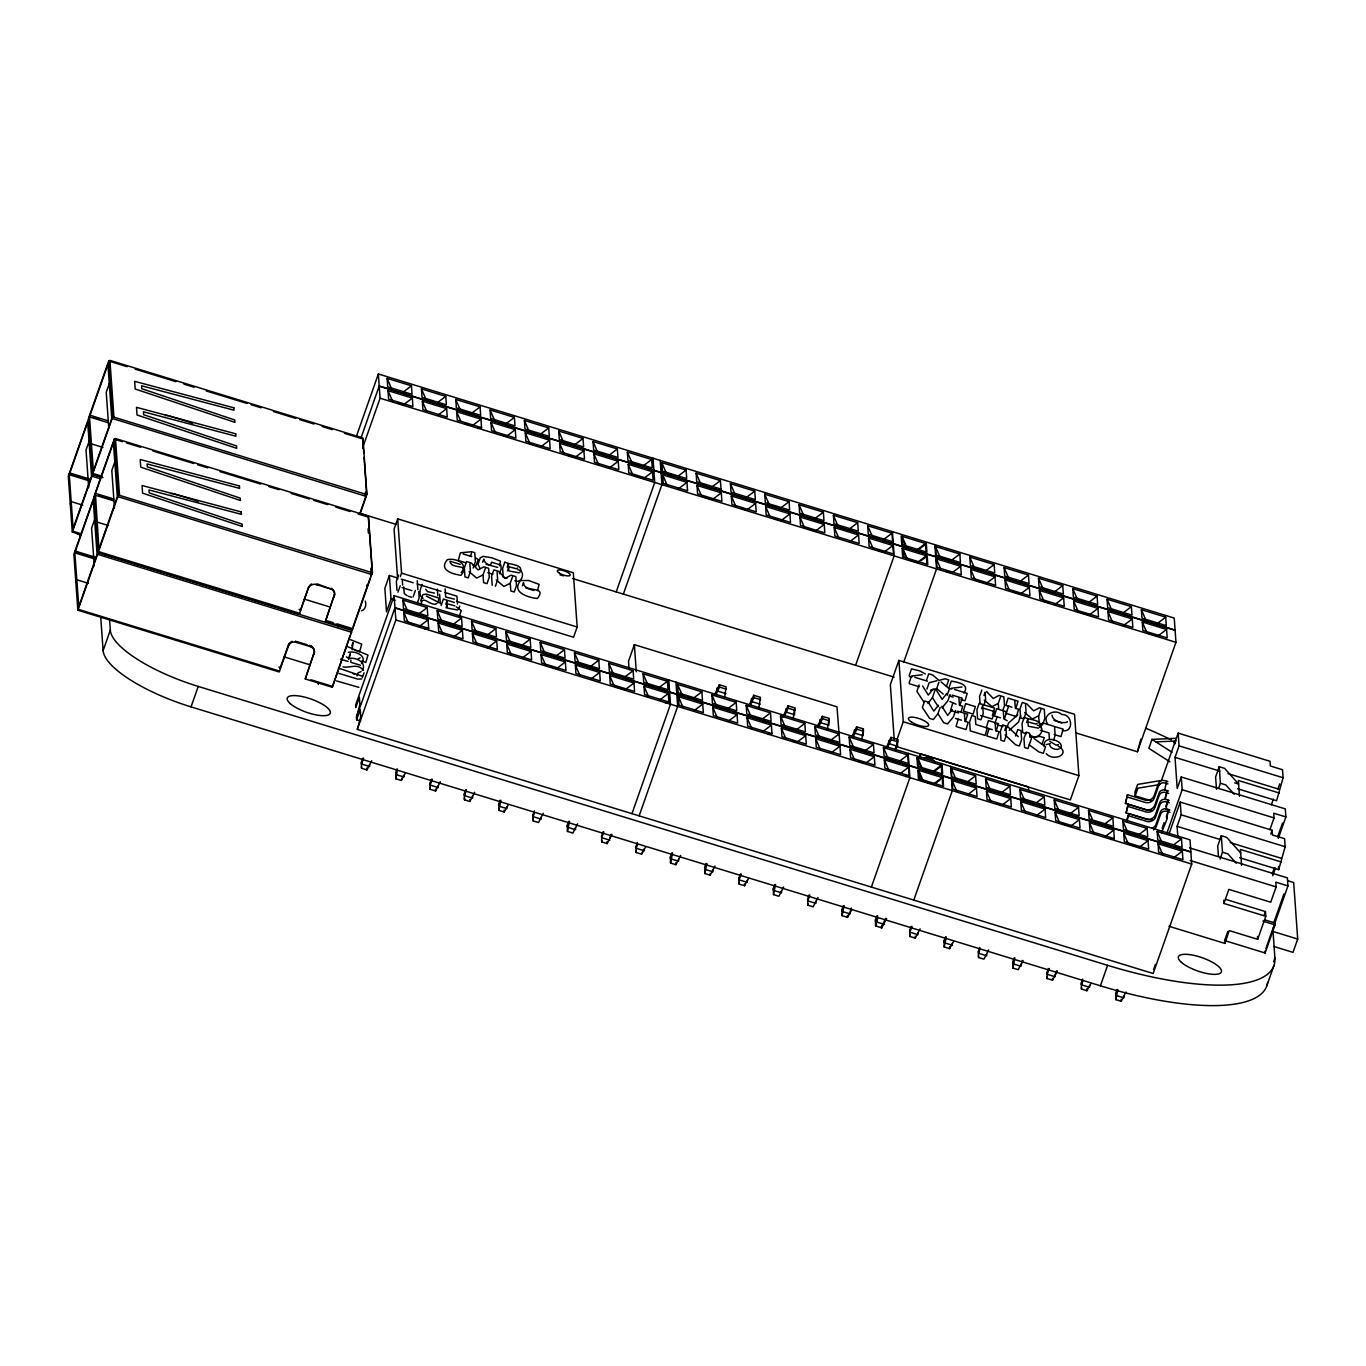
<?xml version="1.0" encoding="UTF-8"?>
<svg xmlns="http://www.w3.org/2000/svg" width="1366" height="1366" viewBox="0 0 1366 1366"><rect width="100%" height="100%" fill="white"/><g stroke="black" fill="none" stroke-linecap="round" stroke-linejoin="round"><path stroke-width="1.5" d="M80.389 534.499L72.278 532.057L68.3 476.171L88.568 418.781M296.149 641.303L297.122 642.583L295.278 642.054A6.301 5.942 -4.1 0 0 288.755 645.179L279.193 671.97L77.828 610.209L73.866 554.203L94.117 496.934M350.857 660.068L350.908 662.339L360.402 665.242M92.581 474.309L112.729 416.886L108.768 361M77.964 610.124L118.227 495.431L114.334 439.135M372.269 572.952L352.496 629.521L325.484 621.223L334.516 594.364A6.301 5.942 -4.1 0 0 331.255 588.234L331.067 589.07L315.751 584.375M351.096 632.287L350.686 633.875M69.273 474.634L87.68 422.214L91.539 476.358L73.098 528.505L69.273 474.702L89.627 480.952M74.823 552.769L93.23 500.366L97.088 554.494L78.801 606.606L74.823 552.854L95.176 559.087M724.509 697.65L726.131 686.825L719.37 684.742L714.93 693.979M758.813 708.169L760.435 697.343L753.69 695.277L748.551 706.512M782.855 717.03L787.994 705.795L794.756 707.878L793.134 718.687M817.875 725.551L822.315 716.33L829.077 718.396L827.455 729.222M852.196 736.069L856.636 726.849L863.38 728.915L861.758 739.74M885.8 748.602L890.956 737.367L897.701 739.45L896.079 750.275M1051.957 715.169C1052.742 721.128 1061.997 723.843 1067.068 722.136L1067.409 721.538M794.756 707.878L794.551 714.691L785.894 712.028L785.689 709.005M829.077 718.396L828.855 725.209L820.215 722.563L819.993 719.54M863.38 728.915L863.175 735.728L854.535 733.081L854.313 730.059M888.634 740.594L888.839 743.616L897.496 746.263L897.701 739.45M1049.72 745.068C1050.198 748.466 1056.908 750.617 1059.316 748.773M95.398 493.536L98.933 548.995L117.305 496.763L113.412 442.669L95.449 493.365L113.771 498.983M370.954 575.974L370.869 568.188M108.699 360.966L88.585 418.064L92.529 474.617L72.364 532.04M114.266 439.118L94.1 496.353L98.079 552.615L352.069 630.511L332.297 687.235L305.267 678.953L314.3 652.094A6.301 5.942 -4.1 0 0 312.592 647.04M107.897 364.5L89.49 416.818L93.383 470.843L111.756 418.628L107.948 364.551M97.669 554.357L351.66 632.27M360.078 514.06L366.72 494.799L364.09 457.525M109.775 382.258L106.241 392.298L108.768 427.882M89.575 439.989L86.024 450.029L88.705 487.696M90.498 446.426L91.402 443.865L102.979 447.416M70.281 504.156L71.186 501.595L82.763 505.147M95.125 518.124L91.59 528.181L94.271 565.848M115.342 460.41L111.807 470.45L114.471 508.118M75.847 582.309L76.735 579.747L88.329 583.299M96.047 524.578L96.952 522.017L108.529 525.568M1267.614 982.291A180.91 55.596 19.4 0 1 1100.398 985.791L191.035 706.888A90.446 27.798 19.4 0 1 103.116 650.609L110.322 630.153L109.57 619.515M191.035 706.888L198.241 686.432A90.446 27.798 19.4 0 1 110.322 630.153M356.646 435.652L378.365 373.977L1174.231 618.081L1175.084 630.067L379.219 385.963L378.365 373.977M300.281 610.687L308.784 586.748L299.342 614.222L98.045 552.513M361.017 437.974L379.219 385.963M279.962 668.435L288.687 644.24A6.301 5.942 -4.1 0 1 289.848 642.771M362.571 447.963L380.089 398.223L379.236 386.236L1175.101 630.341L1175.955 642.327L1137.417 751.778L1076.596 733.115M359.873 513.531L365.61 497.122L365.456 492.119M305.267 678.953L314.248 652.35M325.484 621.223L334.448 594.62M332.297 687.235L350.003 635.822M353.128 626.635L370.22 578.091M351.865 645.794L352.991 642.601L352.155 649.755M349.269 656.722L350.396 653.529L348.586 659.522M456.483 601.33L573.566 637.239L577.169 627.011L573.31 572.747L397.694 518.875L394.091 529.103L397.643 579.201M389.361 575.462L384.853 588.251L386.527 611.831L391.035 599.059L389.361 575.462L397.301 577.903M356.97 675.982L358.097 672.789L361.068 671.679M361.512 663.535C367.932 655.373 354.084 650.575 348.381 652.385M362.28 670.535C367.403 662.186 355.177 656.824 348.808 658.549L346.366 656.892M362.4 677.502L364.09 672.721M398.599 574.984L396.345 581.37L396.977 590.351M400.34 576.554L401.553 573.139L397.694 518.875M394.125 595.713L394.979 607.699L1190.845 851.803L1189.991 839.817L394.125 595.713L355.587 705.163L355.758 707.52L359.36 697.292L359.873 704.549L356.441 717.15M397.967 592.212L400.204 585.826M394.979 607.699L356.458 717.423L356.628 719.78L360.675 721.026M356.628 719.78L360.231 709.552L360.744 716.826L357.311 729.41L1153.177 973.514L1191.715 864.08L1190.879 852.094L394.996 607.99L395.85 619.976L357.311 729.41M413.13 596.874L415.384 590.471M422.214 584.426C420.506 588.353 417.689 595.815 423.067 598.206M417.433 602.748L419.123 597.949L418.799 591.529M371.706 760.674L366.959 769.929L361.546 768.273L361.409 762.143L362.775 758.25M369.52 764.619L369.657 766.514L361.546 764.021L363.595 758.181M420.643 601.006L422.897 594.62L426.363 594.09L438.93 598.103L437.905 602.73M421.223 604.37C421.735 593.578 431.519 607.443 436.813 603.516M441.133 605.462L443.387 599.059L454.315 602.474M445.743 604.335L446.87 601.125L447.058 603.755L454.844 605.855M445.999 607.955L447.126 604.745L447.365 608.075L457.61 609.987M461.213 572.576C469.323 563.048 454.263 557.67 447.314 559.701C438.162 570.203 453.461 574.335 461.059 575.308C470.485 562.809 452.778 569.964 450.114 562.092M470.399 556.286L471.526 553.093M405.343 773.139L401.262 780.447L395.867 778.791L395.73 772.661L397.096 768.768M397.233 770.663L395.867 778.791M458.617 609.253L459.744 606.06M473.131 568.051L475.385 561.665L475.163 558.574M459.42 615.998L461.247 610.636L456.278 606.88M482.642 562.246L483.769 559.053C484.469 565.165 493.024 565.934 497.753 567.402M469.87 563.765L470.416 571.5L468.179 577.886L464.986 576.913L464.338 567.932L466.591 561.546L471.253 562.963L478.032 569.929L483.871 566.839L488.618 568.29L489.25 577.272L486.996 583.658L483.581 582.616L483.035 574.881L485.289 568.495M490.445 565.404L491.572 562.211L500.895 565.08L501.168 568.99L499.478 573.788M499.495 565.831L500.519 561.187L492.05 557.84L483.257 556.355L480.286 557.772L478.032 564.158L479.995 568.546M495.397 586.236L497.651 579.85L497.104 572.115M440.347 781.728L435.583 790.982L430.17 789.326L430.051 783.179L431.417 779.286M438.145 785.672L438.281 787.567L430.17 785.074L432.237 779.235M507.23 567.197L508.357 564.004L508.545 566.634L516.348 568.734L517.697 568.017M507.486 570.817L508.613 567.624L508.852 570.937L519.114 572.849M492.204 585.263L491.572 576.281L493.826 569.895L498.488 571.312L505.249 578.279L511.089 575.188L515.836 576.64L516.468 585.621L514.231 592.007L510.816 590.966L510.252 583.231L512.506 576.845M520.105 572.132C524.22 563.868 508.596 564.892 504.874 561.938L502.62 568.324L503.251 577.306L506.94 578.433M522.427 585.792L523.554 582.599C523.844 593.783 547.783 584.768 537.419 598.53C528.693 597.659 510.73 592.485 520.583 580.567L528.659 580.499L539.126 584.375L537.538 590.607M474.651 792.246L469.904 801.5L464.491 799.844L464.355 793.714L465.721 789.821M472.465 796.19L472.602 798.086L464.491 795.593L466.54 789.753M508.289 804.711L504.208 812.036L498.812 810.38L498.675 804.232L500.041 800.339M500.861 800.288L498.812 810.38M543.292 813.299L538.528 822.554L533.116 820.898L532.996 814.768L534.362 810.875M541.09 817.244L541.226 819.139L533.116 816.646L534.499 812.753M616.203 591.905L654.741 482.471L653.887 470.485M623.357 594.108L661.912 484.657L661.059 472.67M577.596 823.818L572.849 833.072L567.436 831.416L567.3 825.286L568.683 821.393M569.502 821.342L567.436 831.416M830.289 740.594L839.134 733.918L814.819 726.456L815.417 734.942L839.731 742.404L836.999 706.82L634.353 644.667L628.497 661.298L629.094 669.613M611.917 834.353L607.153 843.607L601.757 841.951L601.621 835.804L602.987 831.911M609.868 840.192L601.757 837.7L603.806 831.86M609.731 838.297L611.097 834.404M631.963 813.658L670.501 704.207L669.664 692.221M639.134 815.844L677.673 706.41L676.819 694.423M645.674 846.852L641.61 854.177L636.197 852.521L636.078 846.374L637.444 842.481M644.171 848.867L644.308 850.745L636.197 848.269L637.58 844.376M715.852 694.987L719.54 687.115L719.37 684.742M680.678 855.44L675.931 864.695L670.518 863.039L670.382 856.909L671.748 853.016M672.567 852.947L670.518 863.039M750.173 705.522L753.861 697.633L753.69 695.277M714.999 865.959L710.235 875.23L704.839 873.557L704.702 867.427L706.068 863.534M706.888 863.483L704.839 873.557M784.494 716.04L788.165 708.151L787.994 705.795M748.619 878.44L744.555 885.749L739.143 884.092L739.023 877.945L740.389 874.069M747.117 880.438L747.253 882.334L739.143 879.841L741.209 874.001M818.797 726.575L822.486 718.687L822.315 716.33M783.623 887.012L778.876 896.267L773.463 894.61L773.327 888.481L774.71 884.587M775.529 884.536L773.463 894.61M855.594 665.327L894.132 555.894L893.296 543.907M853.118 737.094L856.806 729.205L856.636 726.849M817.944 897.547L813.18 906.802L807.784 905.146L807.648 898.999L809.014 895.106M815.758 901.492L815.895 903.37L807.784 900.894L809.833 895.054M896.728 746.656L1070.346 799.913L1078.901 775.615L1074.53 714.264L898.896 660.393L890.342 684.69L894.252 739.689M903.626 662.425L936.564 568.905L935.71 556.918M887.439 747.612L891.11 739.74L890.956 737.367M896.677 740.44L903.268 721.743L898.896 660.393M895.157 749.251L897.274 743.241M919.13 684.964L916.876 691.367L924.082 702.346M851.564 910.012L847.501 917.32L842.105 915.664L841.968 909.534L843.334 905.641M844.154 905.573L842.105 915.664M926.507 680.2L928.76 673.797L932.654 674.992L939.057 680.405L945.033 678.782L948.738 679.927L946.484 686.313M926.899 689.096L929.153 682.693L936.991 680.712M850.062 912.01L851.445 908.117M927.856 703.507L932.432 697.616L934.685 691.23M930.587 690.223L936.7 688.584L938.954 682.197M871.371 887.08L909.91 777.647L909.056 765.66M919.113 757.464L920.394 753.81L1028.478 786.97L1028.769 791.085M938.459 705.249L933.849 711.14L928.146 702.09L924.645 701.014L922.392 707.417L929.597 718.396L933.354 719.558L937.947 713.667L940.184 707.281M949.08 687.457L951.334 681.071C957.02 682.18 970.645 684.212 963.747 693.023M947.133 695.294L949.387 688.908L941.003 681.89M950.104 694.474L947.85 700.86L942.028 707.861M886.568 918.584L881.821 927.856L875.606 925.943L875.469 919.796L876.835 915.92M877.655 915.852L875.606 925.943M952.734 703.149L950.531 710.457L958.522 712.915M876.409 921.948L877.775 918.054M955.619 710.508L953.366 716.911L947.543 723.912L943.701 722.716L937.947 713.667M959.939 705.471L962.125 698.163L952.153 695.089M885.766 918.345L881.002 927.599M958.232 719.199L956.046 726.507L966.018 729.564L968.204 722.255L964.925 721.265L964.43 714.111M961.083 711.925L962.706 706.205L959.427 705.215L958.915 698.06M965.455 721.521L967.64 714.213L957.668 711.14M981.83 690.069L979.576 696.472L980.088 703.644M983.981 695.499L985.108 692.306L985.654 700.024L983.964 704.822M913.786 900.092L952.324 790.658L951.47 778.671M981.539 708.681L982.666 705.488L982.837 708.015L994.294 711.532L994.38 712.591L992.126 718.994L980.668 715.477M920.086 928.863L915.322 938.118L909.91 936.461L909.79 930.331L911.156 926.438M917.884 932.807L918.02 934.703L909.91 932.21L911.976 926.387M992.365 715.545L994.55 708.1L979.166 703.388L976.929 709.774L977.561 718.755L980.976 719.797L983.23 713.411L982.922 709.091M989.001 728.641L986.815 735.95L996.787 739.006L998.973 731.698L995.694 730.69L995.182 723.553M998.683 709.21L998.273 703.422L1000.527 697.019M994.926 723.177L997.18 716.791M1002.798 710.593L1004.488 705.812L1003.839 696.831L999.109 695.379L993.27 698.47L986.491 691.503M996.224 730.947L998.409 723.639L988.421 720.582L986.235 727.89M1006.383 712.574L1008.637 706.171L1011.916 707.178M1004.386 719.097L1006.571 711.788L996.599 708.732L994.414 716.04L1000.458 717.799M1004.761 730.349L1005.888 727.139L1006.435 734.891L1004.198 741.277L1001.005 740.304L1000.356 731.322L1002.61 724.936L1007.459 726.422L1018.302 736.701M1006.844 727.873L1008.535 723.075L1017.738 714.811M1015.843 708.493L1018.029 701.185L1008.057 698.128L1005.871 705.437L1009.15 706.427M1020.709 715.733L1018.455 722.119L1009.201 730.366M1015.536 735.984L1017.79 729.581L1020.983 730.571L1021.631 739.535L1019.378 745.938L1015.536 744.76L1005.12 734.942M953.707 941.345L949.643 948.653L944.23 946.997L944.094 940.85L945.46 936.956M946.279 936.905L944.23 946.997M1026.651 722.477L1027.778 719.284L1027.966 721.914L1035.77 724.014L1037.118 723.297M1025.524 704.685L1026.071 712.42L1023.817 718.823L1020.624 717.833L1019.992 708.869L1022.246 702.466L1026.89 703.9L1033.669 710.866L1039.509 707.776L1044.256 709.227L1044.888 718.192L1042.651 724.595L1039.219 723.536L1038.672 715.818L1040.926 709.415M1031.45 738.477L1028 748.585L1024.585 747.526L1023.954 738.562L1026.19 732.159L1029.622 733.218L1029.913 737.35L1040.141 736.445L1044.29 737.725L1042.053 744.111M1039.526 727.412C1043.641 719.165 1028.017 720.189 1024.295 717.218L1022.041 723.621L1022.673 732.586L1026.361 733.713M1040.807 727.6L1042.497 722.802L1063.158 729.137L1060.989 736.598L1054.091 734.481M1044.273 746.434C1042.19 734.14 1065.019 740.287 1060.767 748.346M988.711 949.916L983.947 959.171L978.551 957.515L978.415 951.385L979.781 947.492M986.525 953.861L986.645 955.756L978.551 953.263L979.917 949.37M1053.493 740.27L1055.184 735.471L1054.62 727.566M1023.032 960.435L1018.268 969.706L1012.855 968.05L1012.735 961.903L1014.101 958.01M1014.921 957.959L1012.855 968.05M1022.212 960.503L1020.965 966.274L1012.855 963.798L1012.735 961.903M1057.335 970.97L1052.588 980.225L1047.176 978.568L1047.039 972.421L1048.422 968.545M1055.286 976.81L1047.176 974.317L1049.242 968.477M1055.15 974.914L1056.516 971.021M1140.849 739.194L1137.417 751.778M1167.828 781.591L1164.669 780.618A4.986 4.696 -4.1 0 0 1158.368 783.64L1154.082 795.797A7.12 6.71 -4.1 0 1 1145.084 800.117L1127.513 794.722L1125.43 803.481L1146.091 809.816A11.099 10.467 -4.1 0 0 1151.316 810.175M1125.43 803.481L1127.513 794.722M1168.493 791.034L1165.335 790.06A4.986 4.696 -4.1 0 0 1159.034 793.083L1154.765 805.24A7.12 6.71 -4.1 0 1 1145.75 809.56L1128.196 804.164L1126.113 812.924L1146.757 819.259A11.099 10.467 -4.1 0 0 1151.999 819.617M1126.113 812.924L1128.196 804.164M1176.331 738.323L1151.999 739.399L1148.857 748.346L1169.911 761.818M1126.608 819.993L1128.862 813.607L1146.416 818.985A7.12 6.71 -4.1 0 0 1155.431 814.665L1159.7 802.525A4.986 4.696 -4.1 0 1 1166.018 799.503L1169.159 800.459M1151.401 800.852L1135.197 795.866L1137.895 788.199L1159.768 784.528M1126.779 822.349L1128.862 813.607M1090.973 983.435L1086.892 990.743L1081.496 989.086L1081.36 982.957L1082.726 979.063M1089.47 985.432L1089.607 987.328L1081.496 984.835L1082.862 980.959M1237.596 788.745L1276.595 800.715L1283.084 777.749L1282.52 769.741L1270.363 766.002L1270.021 761.289L1178.158 733.115L1161.493 780.413L1137.622 784.425L1134.924 792.092L1135.197 795.866M1278.32 838.383L1285.867 816.919L1285.304 808.894L1181.283 776.998L1177.219 788.506L1175.016 757.362L1179.063 745.853L1178.158 733.115M1164.617 789.992L1166.701 781.25M1165.676 795.473L1167.367 790.675L1165.283 799.434L1165.113 797.078M1100.398 985.791L1107.604 965.335A180.91 55.596 19.4 0 0 1274.905 958.027L1272.805 928.351M1165.779 806.521L1168.032 800.117L1165.949 808.877M1162.056 828.428L1164.088 822.656M1167.025 814.358L1168.715 809.56L1166.632 818.319L1166.462 815.946M1161.561 832.714L1167.213 818.575M1166.923 833.072L1182.188 789.736L1181.283 776.998M1169.176 833.482L1180.241 802.081L1272.105 830.255L1272.446 834.985L1284.603 838.707L1285.167 846.732L1278.696 869.681L1239.679 857.711M1125.977 992.023L1121.213 1001.278L1115.817 999.622L1115.68 993.475L1117.047 989.582M1117.866 989.53L1115.817 999.622M1177.833 836.709L1177.099 826.328L1181.146 814.819L1180.241 802.081M1234.693 782.82L1238.586 784.016L1224.636 768.392L1219.223 766.736L1215.62 776.964L1216.508 789.36M1153.621 969.45L1155.414 964.345M1218.609 788.37L1220.401 783.264L1219.223 766.736M1240.687 852.982L1226.719 837.375L1221.306 835.719L1217.704 845.947L1218.438 856.26M1220.094 859.043L1222.485 852.23L1221.306 835.719M1168.955 926.268L1224.807 943.394L1229.298 930.605L1257.676 939.313L1265.787 916.296L1223.902 903.455L1228.854 889.386L1270.739 902.226L1276.134 886.893L1275.793 882.163L1287.95 885.902L1265.889 948.55M1271.353 804.83L1273.402 799.008M1224.807 943.394L1224.602 940.559L1227.812 931.424M1277.927 788.985L1279.737 783.879M1270.004 829.418L1274.051 817.91L1273.71 813.197L1285.867 816.919M1270.756 834.097L1272.105 830.255M1277.722 836.641L1282.52 823.049M1272.241 873.83L1274.29 867.973M1272.753 875.76L1275.485 867.973M1264.096 915.408L1265.445 911.583L1225.558 899.34M1273.658 923.109L1283.92 893.962M1224.602 940.559L1265.121 952.99L1275.041 924.867L1274.905 922.972L1264.762 919.864M1273.607 961.749L1274.905 958.027M1266.794 985.859L1274 965.403M1287.95 880.78L1293.687 882.538L1297.7 939.057L1293.021 952.358L1273.932 946.501M1046.1 744.624L1050.283 743.65M308.853 587.687L308.955 587.448A6.301 5.942 -4.1 0 1 315.495 584.324L317.339 584.87L317.271 583.914L331.323 589.173A6.301 5.942 -4.1 0 1 334.585 595.303L333.987 597.062L333.936 596.105M946.758 693.433L942.147 699.392L936.41 690.274L932.944 689.198L928.334 695.089L922.631 686.039M952.256 709.483L947.663 715.442L941.925 706.324M402.936 776.281L401.262 780.447M643.284 850.011L641.61 854.177M360.146 657.831L358.199 658.856M361.768 678.953L357.704 679.107L338.7 673.336M1058.411 744.607L1056.072 745.136L1049.856 741.396M1038.536 728.146L1028.274 726.217L1028.035 722.904M402.611 392.503L411.456 385.827L412.054 394.313L387.739 386.868L387.124 378.365L411.456 385.827M412.327 398.087L388.012 390.642L388.61 399.128L412.925 406.59L412.327 398.087L403.482 404.78L398.087 403.124M438.401 401.911L445.76 396.345L446.375 404.848L422.06 397.386L421.445 388.9L445.76 396.345M437.803 415.298L446.631 408.622L447.245 417.108L422.931 409.663L422.316 401.16L446.631 408.622M471.236 413.556L480.081 406.88L480.678 415.366L456.364 407.905L455.766 399.418L480.081 406.88M472.107 425.833L480.952 419.14L481.549 427.643L477.895 428.429M505.557 424.075L514.401 417.398L514.999 425.902L490.684 418.44L490.087 409.937L514.401 417.398M515.272 429.675L490.957 422.214L491.555 430.7L515.87 438.162L515.272 429.675L506.427 436.352L501.032 434.695M539.877 434.61L548.705 427.934L549.32 436.42L525.005 428.958L524.39 420.472L548.705 427.934M540.748 446.87L549.576 440.194L550.191 448.697L525.876 441.235L525.261 432.732L549.576 440.194M574.181 445.128L583.026 438.452L583.624 446.938L559.309 439.493L558.711 430.99L583.026 438.452M575.069 457.405L583.897 450.712L584.511 459.215L560.18 451.753L559.582 443.267L583.897 450.712M608.502 455.663L617.347 448.97L617.944 457.473L593.629 450.012L593.032 441.525L617.347 448.97M609.373 467.923L618.217 461.247L618.815 469.733L594.5 462.289L593.903 453.785L618.217 461.247M418.372 614.256L427.216 607.58L427.814 616.066L403.499 608.604L402.902 600.118L427.216 607.58M419.242 626.516L428.087 619.84L428.685 628.343L425.014 629.128M642.823 466.182L651.65 459.505L652.265 467.992L627.95 460.53L627.335 452.044L651.65 459.505M652.538 471.765L628.206 464.303L628.821 472.807L653.136 480.269L652.538 471.765L643.693 478.459L634.678 475.692M461.537 618.098L437.205 610.636L437.82 619.139L462.135 626.584L461.537 618.098L452.692 624.774L447.28 623.118M453.563 637.051L462.408 630.375L463.006 638.861L438.691 631.399L438.076 622.913L462.408 630.375M678.748 475.641L686.108 470.075L686.705 478.561L662.39 471.099L661.793 462.613L686.108 470.075M678.134 489.011L686.978 482.335L687.576 490.838L663.261 483.376L662.664 474.873L686.978 482.335M487.013 635.31L495.841 628.616L496.456 637.119L472.124 629.658L471.526 621.171L495.841 628.616M487.884 647.569L496.712 640.893L497.326 649.379L473.012 641.935L472.397 633.431L496.712 640.893M711.584 487.269L720.428 480.593L721.026 489.079L717.355 489.865M721.299 492.87L696.984 485.408L697.582 493.894L721.897 501.356L721.299 492.87L712.454 499.546L701.646 496.234M521.317 645.828L530.162 639.151L530.759 647.638L506.445 640.176L505.847 631.69L530.162 639.151M522.188 658.105L531.033 651.411L531.63 659.915L507.315 652.453L506.718 643.967L531.033 651.411M745.904 497.805L754.732 491.111L755.347 499.615L731.032 492.153L730.417 483.666L754.732 491.111M755.603 503.388L731.288 495.926L731.903 504.43L756.218 511.874L755.603 503.388L746.775 510.064L741.362 508.408M564.482 649.67L540.151 642.208L540.765 650.711L565.08 658.173L564.482 649.67L555.638 656.346L550.242 654.69M565.353 661.947L541.038 654.485L541.636 662.971L565.951 670.433L565.353 661.947L556.508 668.623L551.113 666.967M780.208 508.323L789.053 501.646L789.65 510.133L765.336 502.671L764.738 494.185L789.053 501.646M781.096 520.6L789.924 513.906L790.538 522.41L766.206 514.948L765.609 506.462L789.924 513.906M589.958 666.881L598.786 660.205L599.401 668.691L575.069 661.229L574.471 652.743L598.786 660.205M590.829 679.141L599.657 672.465L600.272 680.968L575.957 673.506L575.342 665.003L599.657 672.465M814.529 518.841L823.374 512.165L823.971 520.668L799.656 513.206L799.059 504.703L823.374 512.165M815.4 531.118L824.244 524.442L824.842 532.928L800.527 525.466L799.93 516.98L824.244 524.442M624.262 677.399L633.107 670.723L633.704 679.209L609.39 671.765L608.792 663.261L633.107 670.723M625.133 689.676L633.978 683L634.575 691.486L610.26 684.025L609.663 675.538L633.978 683M848.849 529.376L857.677 522.7L858.292 531.186L833.977 523.724L833.362 515.238L857.677 522.7M849.72 541.636L858.565 534.96L859.163 543.463L834.848 536.001L834.233 527.498L858.565 534.96M658.583 687.935L667.428 681.241L668.025 689.745L643.71 682.283L643.096 673.797L667.428 681.241M659.454 700.195L668.298 693.518L668.896 702.004L665.225 702.79M883.153 539.894L891.998 533.218L892.596 541.704L868.281 534.26L867.683 525.756L891.998 533.218M892.869 545.495L868.554 538.033L869.152 546.52L893.484 553.981L892.869 545.495L884.041 552.171L875.025 549.405M701.868 691.811L677.553 684.349L678.151 692.852L702.483 700.314L701.868 691.811L693.04 698.487L687.627 696.831M693.911 710.764L702.739 704.088L703.353 712.574L679.039 705.112L678.424 696.626L702.739 704.088M916.671 550.174L925.499 543.497L926.114 551.984M918.942 549.303L924.85 544.863M917.542 562.45L926.37 555.757L926.985 564.26M921.299 560.47L925.721 557.123M727.344 709.022L736.189 702.346L736.786 710.832L712.471 703.37L711.874 694.884L736.189 702.346M728.215 721.282L737.059 714.606L737.657 723.109L713.342 715.647L712.745 707.144L737.059 714.606M959.82 554.015L950.975 560.692L940.167 557.379L935.505 546.554L959.82 554.015L960.418 562.519L936.103 555.057L935.505 546.554M960.691 566.292L936.376 558.831L936.974 567.317L961.288 574.779L960.691 566.292L951.846 572.969L946.45 571.312M761.665 719.54L770.509 712.864L771.107 721.35L746.792 713.906L746.178 705.402L770.509 712.864M762.535 731.817L771.38 725.141L771.978 733.627L768.307 734.413M985.296 571.227L994.141 564.551L994.738 573.037L970.423 565.575L969.809 557.089L994.141 564.551M986.167 583.487L995.011 576.811L995.609 585.314L971.294 577.852L970.697 569.349L995.011 576.811M804.813 723.382L780.498 715.938L781.096 724.424L805.428 731.886L804.813 723.382L795.985 730.076L790.572 728.42M805.684 735.659L781.369 728.198L781.984 736.701L806.299 744.146L805.684 735.659L796.856 742.336L791.443 740.679M1019.617 581.745L1028.444 575.069L1029.059 583.555L1004.744 576.111L1004.13 567.607L1028.444 575.069M1020.487 594.022L1029.315 587.346L1029.93 595.832L1005.615 588.37L1005 579.884L1029.315 587.346M831.16 752.871L840.005 746.178L840.602 754.681L816.287 747.219L815.69 738.733L840.005 746.178M1053.92 592.281L1062.765 585.587L1063.363 594.09L1039.048 586.629L1038.45 578.142L1062.765 585.587M1054.808 604.54L1063.636 597.864L1064.234 606.35L1039.919 598.906L1039.321 590.402L1063.636 597.864M864.61 751.112L873.455 744.436L874.052 752.939L849.737 745.477L849.123 736.974L873.455 744.436M865.481 763.389L874.325 756.713L874.923 765.199L850.608 757.737L850.011 749.251L874.325 756.713M1088.241 602.799L1097.086 596.122L1097.683 604.609L1073.369 597.147L1072.771 588.661L1097.086 596.122M1097.957 608.382L1073.642 600.938L1074.239 609.424L1098.554 616.886L1097.957 608.382L1089.112 615.076L1080.113 612.31M898.93 761.647L907.758 754.971L908.373 763.457L884.058 755.996L883.443 747.509L907.758 754.971M899.801 773.907L908.629 767.231L909.244 775.734L905.573 776.52M1124.03 612.207L1131.389 606.641L1132.004 615.144L1107.689 607.682L1107.075 599.179L1131.389 606.641M1123.433 625.594L1132.26 618.918L1132.875 627.404L1108.56 619.942L1107.946 611.456L1132.26 618.918M932.432 771.927L941.276 765.233L941.874 773.737M934.72 771.056L942.079 765.489L942.677 773.976L917.559 766.275L916.945 757.788L942.079 765.489M933.302 784.186L942.147 777.51L942.745 785.996M935.59 783.333L940.013 779.986M1156.865 623.852L1165.71 617.176L1166.308 625.662L1162.654 626.448M1166.581 629.436L1142.266 621.974L1142.864 630.477L1167.196 637.939L1166.581 629.436L1157.753 636.112L1146.945 632.8M966.752 782.445L975.58 775.768L976.195 784.255L951.863 776.81L951.265 768.307L975.58 775.768M967.623 794.722L976.451 788.028L977.066 796.532L952.751 789.07L952.136 780.584L976.451 788.028M1009.901 786.287L985.586 778.825L986.184 787.328L1010.498 794.79L1009.901 786.287L1001.056 792.963L995.66 791.307M1010.772 798.564L986.457 791.102L987.055 799.588L1011.369 807.05L1010.772 798.564L1001.927 805.24L996.531 803.584M1035.377 803.498L1044.222 796.822L1044.819 805.308L1020.504 797.846L1019.89 789.36L1044.222 796.822M1036.248 815.758L1045.092 809.082L1045.69 817.585L1021.375 810.123L1020.778 801.62L1045.092 809.082M1069.698 814.016L1078.525 807.34L1079.14 815.844L1054.808 808.382L1054.21 799.878L1078.525 807.34M1070.568 826.293L1079.396 819.617L1080.011 828.103L1055.696 820.642L1055.081 812.155L1079.396 819.617M1104.001 824.552L1112.846 817.858L1113.444 826.362L1089.129 818.9L1088.531 810.414L1112.846 817.858M1104.872 836.812L1113.717 830.135L1114.314 838.639L1110.66 839.407M1147.167 828.394L1122.835 820.932L1123.45 829.435L1147.764 836.88L1147.167 828.394L1138.322 835.07L1132.926 833.414M1139.193 847.347L1148.038 840.653L1148.635 849.157L1124.32 841.695L1123.723 833.209L1148.038 840.653M1172.643 845.605L1181.47 838.912L1182.085 847.415L1157.77 839.953L1157.156 831.45L1181.47 838.912M1173.514 857.865L1182.341 851.189L1182.956 859.675L1158.641 852.213L1158.027 843.727L1182.341 851.189M1165.915 809.389L1166.94 809.184M922.187 674.77L911.515 676.05L909.261 682.454L909.346 683.717L919.267 686.756M961.988 686.978L951.317 688.259M483.035 574.881L476.717 578.091L469.033 571.62M510.252 583.231L503.934 586.441L496.251 579.969M998.273 703.422L991.955 706.632L984.271 700.143M1038.672 715.818L1032.355 719.011L1024.671 712.54M454.434 599.128L445.692 597.027L445.418 593.168M361.495 610.79C365.132 610.346 366.839 604.096 365.251 601.16M1155.909 741.892L1176.194 741.004M434.473 593.1L427.558 591.666L425.731 589.258M1062.355 730.52C1073.778 733.235 1073.01 714.128 1061.843 714.52C1054.279 707.844 1041.063 715.664 1048.029 724.578M912.01 676.853L909.551 676.597L909.278 675.248L911.532 668.862L919.779 670.911L925.328 673.984M950.429 688.891L951.812 689.062M358.882 687.337L336.531 680.934M514.897 580.704C522.188 584.46 526.217 570.254 517.765 569.742M525.825 587.858L533.764 590.488M486.125 564.346L489.455 565.131M1053.937 720.326L1061.792 723.024M353.145 673.745L354.545 674.104M411.576 597.232L408.485 596.276M492.887 574.232L487.816 572.661M1030.049 734.857C1037.921 742.148 1048.081 727.566 1037.187 725.073M721.026 489.079L696.711 481.635L696.114 473.131L720.428 480.593M1166.308 625.662L1141.993 618.2L1141.395 609.714L1165.71 617.176M427.917 400.272L435.122 402.475M464.03 411.354L469.443 413.01M530.862 431.844L536.275 433.5M566.975 442.925L572.388 444.582M603.106 453.99L597.693 452.334L593.032 441.525M633.807 463.415L639.22 465.072M668.264 473.985L675.47 476.188M706.188 485.613L700.775 483.957L696.114 473.131M771.209 505.557L776.605 507.213M843.437 527.72L838.041 526.064L833.362 515.238M874.155 537.128L879.55 538.785M976.297 568.461L981.693 570.117M1048.525 590.624L1043.112 588.968L1038.45 578.142M1079.242 600.033L1084.638 601.689M1151.47 622.196L1146.057 620.54L1141.395 609.714M481.549 427.643L457.234 420.182L456.637 411.678L480.952 419.14M902.055 548.312L927.19 556.013L927.787 564.5L902.67 556.799L902.055 548.312L906.734 559.121M464.901 423.614L470.314 425.27M531.733 444.121L537.145 445.777M567.863 455.185L573.259 456.842M772.08 517.834L777.493 519.49M808.194 528.915L813.607 530.571M910.337 560.231L915.732 561.887M977.168 580.738L982.564 582.394M1013.282 591.802L1018.677 593.459M1049.395 602.884L1044 601.228L1039.321 590.402M380.089 398.223L1175.955 642.327M108.785 361.051L127.072 366.669M135.2 369.161L175.838 381.626M183.966 384.119L194.126 387.227M206.317 390.966L246.956 403.431M251.02 404.678L261.179 407.802M273.354 411.542L295.705 418.389M299.769 419.635L313.992 424.006M322.12 426.499L332.279 429.607M344.471 433.346L362.758 438.947L363.8 453.392M170.05 416.169L189.754 422.214A3.21 0.99 19.4 0 1 192.521 423.989M112.746 416.801L366.925 494.594L362.895 437.974L109.912 360.368L113.941 417.057M112.319 418.491L366.31 496.387M1179.063 745.853L1283.084 777.749M89.9 415.23L108.221 420.848M93.486 417.211L99.581 419.072M89.49 416.971L107.794 422.589M914.759 677.28L927.394 681.156M954.561 689.489L967.196 693.365L965.011 700.775L961.049 699.563M1175.016 757.362L1219.889 771.124M1228.034 773.617L1279.037 789.258M1279.31 793.031L1238.347 780.481L1239.474 796.395M359.787 513.257L396.294 524.459M572.678 578.552L894.115 677.143M114.334 439.203L122.462 441.696M126.526 442.943L140.749 447.297M152.941 451.036L193.579 463.501M197.643 464.747L207.803 467.872M219.994 471.611L260.633 484.076M268.761 486.569L278.92 489.677M291.112 493.416L309.399 499.034M313.463 500.28L327.686 504.635M335.814 507.127L350.038 511.499M358.165 513.992L368.325 517.099L372.133 570.732M949.165 695.926L953.127 697.138M1006.452 713.496L1016.424 716.552L1018.609 709.244L1015.331 708.237L1014.818 701.082M1220.401 783.264L1225.814 784.921L1234.181 794.278M956.012 704.156L949.899 701.492M1040.311 730.264L1048.951 732.91L1049.361 738.835M463.125 553.947L471.782 556.594M996.975 724.714L1002.968 726.541M465.806 562.792L458.242 560.47L460.41 552.82L471.577 551.71L474.736 552.684L475.095 557.618L478.22 559.514L475.966 565.917L472.909 564.978M450.046 561.221L460.24 564.346M955.483 718.448L961.51 720.206M992.279 729.649L975.819 724.458L975.256 716.552L971.841 715.494L969.604 721.897L970.236 730.861L985.125 735.437L987.294 727.976M1167.981 783.947L1164.839 782.991A4.986 4.696 -4.1 0 0 1158.539 786.013L1154.253 798.154A7.12 6.71 -4.1 0 1 1145.254 802.474L1127.684 797.095M1182.188 789.736L1274.051 817.91M1168.664 793.39L1165.505 792.417A4.986 4.696 -4.1 0 0 1159.205 795.439L1154.919 807.596A7.12 6.71 -4.1 0 1 1145.92 811.916L1128.35 806.521M173.687 493.741L195.304 500.366A3.21 0.99 19.4 0 1 198.07 502.142M1169.33 802.832L1166.171 801.859A4.986 4.696 -4.1 0 0 1159.871 804.881L1155.602 817.022A7.12 6.71 -4.1 0 1 1146.586 821.359L1129.033 815.963M903.268 721.743L1078.901 775.615M92.956 473.473L101.101 475.966M92.495 474.361L102.638 477.383M92.529 474.463L102.689 477.588M92.103 476.222L100.23 478.715M401.553 573.139L577.169 627.011M1169.842 809.901L1166.684 808.945A4.986 4.696 -4.1 0 0 1160.383 811.967L1156.097 824.108A7.12 6.71 -4.1 0 1 1151.675 828.377M69.683 472.943L90.036 479.193M69.205 473.695L87.492 479.295M1181.146 814.819L1285.167 846.732M1169.996 812.258L1166.854 811.302A4.986 4.696 -4.1 0 0 1160.554 814.324L1156.268 826.464A7.12 6.71 -4.1 0 1 1153.502 829.93M401.28 579.116L413.198 582.77M417.176 583.982L441.013 591.307M444.992 592.52L456.91 596.174L457.473 604.045M118.296 494.953L372.474 572.747L368.461 516.126L115.461 438.52L119.491 495.192M117.869 496.643L371.859 574.54M402.048 587.602L411.9 590.624M99.035 495.346L113.276 499.717M1177.099 826.328L1219.923 839.475M1230.134 842.6L1281.12 858.241M95.039 495.124L113.361 500.741M719.54 687.115L726.302 689.181M753.861 697.633L760.606 699.699M788.165 708.151L794.927 710.235M822.486 718.687L829.247 720.753M856.806 729.205L863.551 731.288M891.11 739.74L897.872 741.806M1281.393 862.014L1240.43 849.447L1241.557 865.378M725.909 693.638L717.27 690.991L717.048 687.969M760.23 704.156L751.59 701.509L751.368 698.487M1222.485 852.23L1227.897 853.887L1236.264 863.261M391.035 599.059L395.013 600.272M1189.479 847.842L1287.387 877.877L1287.95 885.902M407.563 610.943L412.976 612.6M514.111 643.625L519.524 645.281M580.943 664.115L586.356 665.771M617.056 675.197L622.469 676.853M647.774 684.605L653.187 686.278M754.459 717.338L759.872 718.994M821.29 737.828L826.686 739.484M857.404 748.91L862.817 750.566M924.236 769.4L933.234 772.166M959.547 780.242L964.942 781.898M1026.378 800.732L1031.774 802.388M1093.193 821.239L1098.605 822.895M428.685 628.343L404.37 620.881L403.773 612.378L428.087 619.84M668.896 702.004L644.581 694.56L643.984 686.056L668.298 693.518M771.978 733.627L747.663 726.166L747.065 717.679L771.38 725.141M909.244 775.734L884.929 768.273L884.314 759.769L908.629 767.231M1114.314 838.639L1090 831.177L1089.402 822.673L1113.717 830.135M1190.264 860.546L1276.134 886.893M413.847 624.86L408.434 623.203L403.773 612.378M616.134 686.91L623.34 689.113M858.275 761.186L863.688 762.843M930.519 783.333L923.314 781.13L918.635 770.304L919.233 778.791M1061.553 823.527L1068.758 825.747M1135.59 846.237L1128.384 844.034L1123.723 833.209M395.85 619.976L1191.715 864.08M304.413 599.162L330.077 607.033M72.74 531.186L80.884 533.679M80.594 535.472L76.479 533.286M299.069 609.373L300.64 609.851M327.345 620.881L333.133 622.657M336.992 623.835L352.428 628.565L352.496 629.521M98.523 551.608L299.82 613.351M75.25 551.096L95.603 557.345M74.754 551.83L93.059 557.448M350.072 639.527L361.751 644.154L359.582 651.702L354.272 650.079M1262.884 921.128L1275.041 924.867M1272.873 931.441L1297.7 939.057M297.054 641.644L307.179 644.752M340.544 659.163L348.057 661.468M338.324 668.042L362.246 676.221M284.196 656.892L309.86 664.764M278.852 667.103L280.44 667.581M310.987 679.79L332.228 686.295M78.306 609.338L279.603 671.082M198.241 686.432L1107.604 965.335M850.198 913.905L842.105 911.412L841.968 909.534M884.519 924.423L875.606 921.691L875.469 919.796M343.003 666.847C349.747 668.486 357.329 662.732 363.476 670.313M361.973 660.905L365.815 662.493L368 655.082L346.844 646.357M407.17 595.747L404.319 593.578L403.619 586.868M1046.202 753.605C1053.408 762.211 1071.849 753.93 1058.121 746.058M439.032 602.628L426.329 596.054M1151.999 739.399L1172.062 752.239M1033.96 738.46L1045.553 746.878L1043.3 753.281L1038.877 751.915L1029.213 744.863M936.7 688.584L943.223 694.099M932.432 697.616L938.186 706.666M1142.266 621.974L1146.159 631.007M1107.075 599.179L1111.753 610.004M1107.946 611.456L1112.624 622.281M1072.771 588.661L1077.433 599.486M1073.642 600.938L1078.303 611.746M1157.156 831.45L1161.834 842.276M1158.027 843.727L1162.705 854.553M1122.835 820.932L1127.513 831.757M1004.13 567.607L1008.808 578.433M1005 579.884L1009.679 590.71M1088.531 810.414L1092.424 819.429M1089.402 822.673L1094.064 833.499M969.809 557.089L974.487 567.915M970.697 569.349L975.358 580.174M1054.21 799.878L1058.889 810.704M1055.081 812.155L1059.76 822.981M936.376 558.831L941.037 569.656M1019.89 789.36L1024.568 800.186M1020.778 801.62L1025.439 812.446M906.665 547.1L902.004 536.292L902.602 544.778M901.97 537.845L905.863 546.861M907.536 559.377L902.875 548.551L903.472 557.055M985.586 778.825L990.248 789.65M986.457 791.102L991.118 801.927M867.683 525.756L872.362 536.582M868.554 538.033L873.233 548.859M951.265 768.307L955.944 779.132M952.136 780.584L956.815 791.409M834.233 527.498L838.912 538.324M922.426 768.853L917.764 758.028L918.362 766.531M916.945 757.788L920.838 766.804M918.601 771.858L922.494 780.874M799.059 504.703L803.72 515.528M799.93 516.98L804.591 527.805M883.443 747.509L888.122 758.335M884.314 759.769L888.993 770.595M764.738 494.185L769.4 505.01M765.609 506.462L770.287 517.27M849.123 736.974L853.801 747.8M850.011 749.251L854.672 760.077M730.417 483.666L735.096 494.475M731.288 495.926L735.967 506.752M814.819 726.456L819.48 737.281M815.69 738.733L820.351 749.541M696.984 485.408L700.878 494.424M780.498 715.938L785.177 726.763M781.369 728.198L786.048 739.023M661.793 462.613L666.454 473.439M662.664 474.873L667.342 485.698M746.178 705.402L750.071 714.418M747.065 717.679L751.727 728.505M627.335 452.044L632.014 462.869M628.206 464.303L632.885 475.129M711.874 694.884L716.535 705.71M712.745 707.144L717.406 717.97M593.903 453.785L598.564 464.611M677.553 684.349L682.232 695.174M678.424 696.626L683.102 707.451M558.711 430.99L563.373 441.816M559.582 443.267L564.26 454.093M643.096 673.797L646.989 682.812M643.984 686.056L648.645 696.882M524.39 420.472L529.069 431.297M525.261 432.732L529.94 443.557M608.792 663.261L613.454 674.087M609.663 675.538L614.324 686.364M490.087 409.937L494.748 420.762M490.957 422.214L495.619 433.039M574.471 652.743L579.15 663.569M575.342 665.003L580.021 675.829M455.766 399.418L460.427 410.244M456.637 411.678L460.53 420.711M540.151 642.208L544.829 653.033M541.038 654.485L545.7 665.31M421.445 388.9L426.124 399.709M422.316 401.16L426.995 411.986M505.847 631.69L509.74 640.705M506.718 643.967L511.379 654.775M387.124 378.365L391.803 389.19M388.012 390.642L392.674 401.467M471.526 621.171L476.205 631.98M472.397 633.431L477.075 644.257M437.205 610.636L441.884 621.462M438.076 622.913L442.755 633.739M402.902 600.118L406.795 609.134M1278.456 866.385L1278.696 869.681M1265.445 911.583L1265.787 916.296M1265.001 951.095L1265.121 952.99M1257.471 936.478L1257.676 939.313M1223.68 900.296L1223.902 903.455M1123.774 995.968L1123.911 997.846L1115.8 995.37L1115.68 993.475M1121.076 999.383L1121.213 1001.278M1086.755 988.864L1086.892 990.743M1081.36 982.957L1081.496 984.835M1081.36 987.208L1081.496 989.086M1052.452 978.329L1052.588 980.225M1047.039 972.421L1047.176 974.317M1047.039 976.673L1047.176 978.568M1007.203 720.753L1003.873 718.84L1003.361 711.703M978.415 951.385L978.551 953.263M978.415 955.637L978.551 957.515M934.839 544.641L935.693 556.628M950.599 766.394L951.453 778.381M952.204 943.343L952.341 945.221L944.23 942.745L944.094 940.85M949.507 946.758L949.643 948.653M920.394 753.81L920.684 757.942M892.408 531.63L893.262 543.617M908.185 753.383L909.039 765.37M915.186 936.239L915.322 938.118M909.79 930.331L909.91 932.21M909.79 934.583L909.91 936.461M881.685 925.96L881.821 927.856M847.364 915.442L847.501 917.32M807.648 898.999L807.784 900.894M807.648 903.25L807.784 905.146M781.437 890.956L781.574 892.852L773.463 890.359L773.327 888.481M744.419 883.853L744.555 885.749M739.023 877.945L739.143 879.841M739.023 882.197L739.143 884.092M712.813 869.92L712.95 871.798L704.839 869.322L704.702 867.427M710.098 873.335L710.235 875.23M660.188 460.41L661.024 472.397M675.948 682.146L676.802 694.133M653.016 458.208L653.87 470.194M668.777 679.961L669.63 691.947M678.492 859.385L678.629 861.28L670.518 858.787L670.382 856.909M675.794 862.817L675.931 864.695M634.353 644.667L636.283 671.731M636.078 846.374L636.197 848.269M636.078 850.625L636.197 852.521M607.016 841.712L607.153 843.607M601.621 835.804L601.757 837.7M601.621 840.056L601.757 841.951M575.41 827.779L575.547 829.657L567.436 827.181L567.3 825.286M532.996 814.768L533.116 816.646M532.996 819.002L533.116 820.898M506.786 806.725L506.923 808.604L498.812 806.128L498.675 804.232M504.071 810.14L504.208 812.036M469.767 799.622L469.904 801.5M464.355 793.714L464.491 795.593M464.355 797.966L464.491 799.844M445.111 588.866L445.35 592.212M439.613 594.261L440.279 603.635M437.359 589.07L437.837 595.798M435.447 789.087L435.583 790.982M417.245 580.704L417.876 589.685M430.051 783.179L430.17 785.074M430.051 787.431L430.17 789.326M402.338 580.618L402.646 585.007M403.841 775.154L403.96 777.032L395.867 774.556L395.73 772.661M368.069 528.881L368.376 533.013M366.908 584.87L366.993 585.877M366.822 768.051L366.959 769.929M361.409 762.143L361.546 764.021M361.409 766.377L361.546 768.273M338.478 625.713L338.546 626.653M318.261 683.427L318.329 684.383M313.719 653.836L313.787 654.792L314.368 653.033A6.301 5.942 -4.1 0 0 311.106 646.903L309.211 645.384L311.038 645.964A6.301 5.942 -4.1 0 1 311.858 646.442M310.799 645.862L310.867 646.801L295.534 642.105L295.466 641.166M288.567 644.479L288.636 645.418M100.691 616.578L103.116 650.609M876.272 920.052L876.409 926.182M1146.108 728.351A180.893 55.596 19.4 0 1 1171.174 739.774M559.992 574.898A6.83 2.1 19.4 0 1 563.338 575.871M924.355 758.898A5.549 1.708 19.4 0 1 929.939 758.352A5.549 1.708 19.4 0 1 934.037 762.296M165.491 415.708A3.21 0.99 19.4 0 1 168.138 415.588M309.416 585.724A6.301 5.942 -4.1 0 1 310.065 585.041M310.799 584.443A6.301 5.942 -4.1 0 1 311.636 583.965M171.057 493.843A3.21 0.99 19.4 0 1 172.714 493.536M290.599 642.174A6.301 5.942 -4.1 0 1 292.324 641.337M1175.477 743.667A3.569 1.093 19.4 0 1 1175.341 741.618M965.608 703.627L963.423 711.105L973.155 714.094L975.341 706.615L965.608 703.627M233.859 407.802L134.653 381.353L135.2 389.003L234.901 422.333L234.73 419.977L141.774 388.712L141.569 385.775L234.03 410.21L233.859 407.802M235.703 433.807L136.498 407.341L137.044 415.008L236.745 448.338L236.574 445.982L143.635 414.718L143.413 411.781L235.874 436.215L235.703 433.807M239.426 485.955L140.203 459.488L140.749 467.155L240.45 500.485L240.279 498.129L147.34 466.865L147.135 463.928L239.596 488.362L239.426 485.955M241.27 511.943L142.047 485.493L142.593 493.143L242.294 526.491L242.141 524.134L149.184 492.87L148.979 489.933L241.441 514.35L241.27 511.943M926.319 543.736L901.184 536.035L901.782 544.522L926.916 552.24L926.319 543.736M942.95 777.766L917.815 770.048L918.43 778.552L943.547 786.253L942.95 777.766M290.309 703.678A22.795 7.001 19.4 0 0 327.755 715.169A22.795 7.001 19.4 0 0 308.221 698.094A22.795 7.001 19.4 0 0 290.309 703.678M1181.453 962.381A22.795 7.001 19.4 0 0 1218.882 973.856A22.795 7.001 19.4 0 0 1199.365 956.798A22.795 7.001 19.4 0 0 1181.453 962.381M559.514 573.259A6.83 2.1 19.4 0 0 570.134 575.359A6.83 2.1 19.4 0 0 561.648 570.168A6.83 2.1 19.4 0 0 559.514 573.259M911.685 722.204A10.689 3.278 19.4 0 0 928.47 725.722A10.689 3.278 19.4 0 0 915.613 717.594A10.689 3.278 19.4 0 0 911.685 722.204"/></g></svg>
